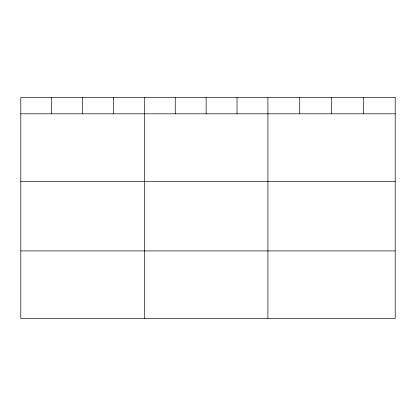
<?xml version="1.0" encoding="UTF-8"?>
<svg xmlns="http://www.w3.org/2000/svg" width="416" height="416" viewBox="0 0 416 416"><rect width="100%" height="100%" fill="white"/><g stroke="black" fill="none" stroke-linecap="round" stroke-linejoin="round"><path stroke-width="0.62" d="M20.8 113.812L395.2 113.812M20.8 181.334L395.2 181.334M20.8 250.905L395.2 250.905M363.376 97.573L363.376 113.812M331.552 97.573L331.552 113.812M299.728 97.573L299.728 113.812M267.904 97.573L267.904 318.427M237.016 97.573L237.016 113.812M206.128 97.573L206.128 113.812M175.24 97.573L175.24 113.812M144.352 97.573L144.352 318.427M113.464 97.573L113.464 113.812M82.576 97.573L82.576 113.812M51.688 97.573L51.688 113.812M395.2 97.573L20.8 97.573L20.8 318.427L395.2 318.427L395.2 97.573"/></g></svg>
